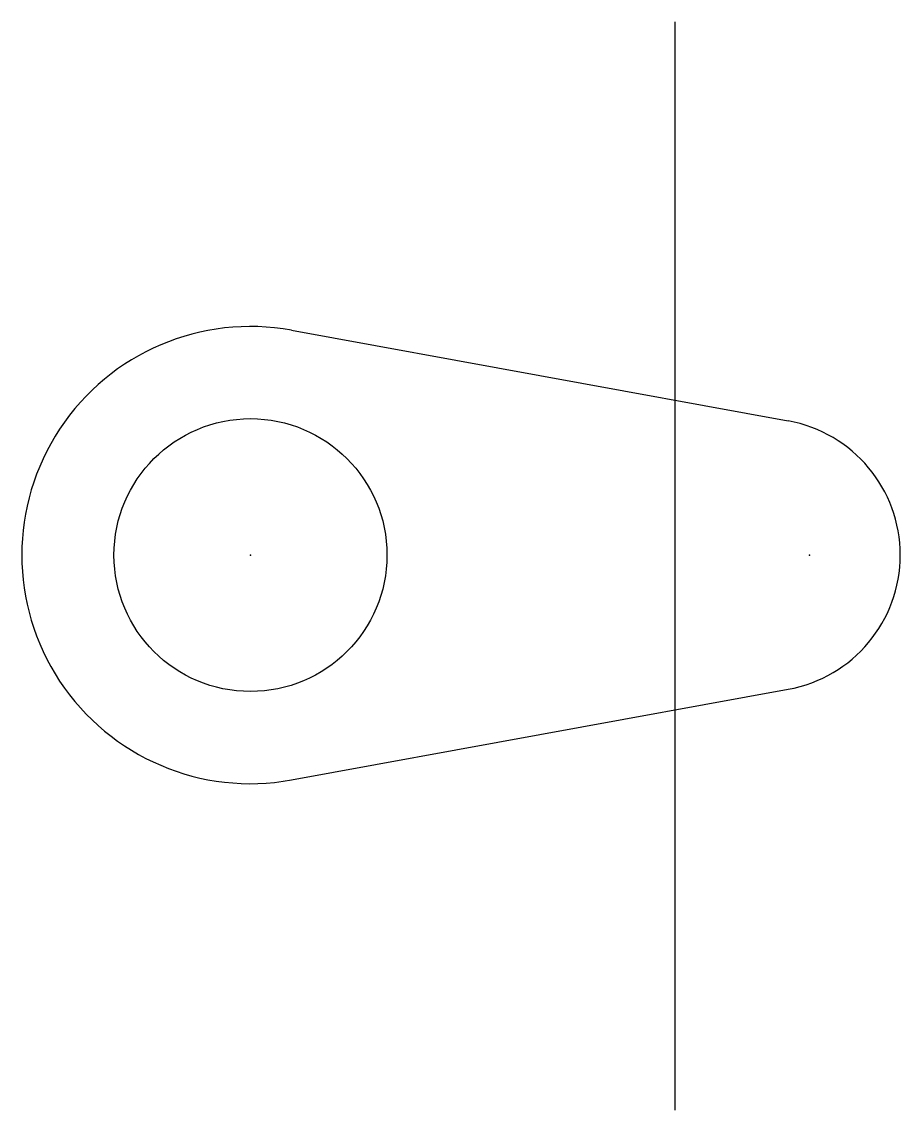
# Model space of a CAD drawing. Header units: inches. Extents: x 0 to 1.21, y -0.45 to 1.05.
import ezdxf

# ---------------------------------------------------------------- set-up
doc = ezdxf.new("R2010")
doc.units = ezdxf.units.IN
doc.header["$MEASUREMENT"] = 0
doc.layers.add('CAD', color=7, linetype='Continuous')

msp = doc.modelspace()

# ---------------------------------------------------------------- linework, layer by layer
at = {"layer": 'CAD', "linetype": 'Continuous'}
for p, q in [((0.9, -0.45), (0.9, 1.05)), ((0.3715, 0.6248), (1.0557, 0.4999)), ((0.3715, 0.0051), (1.0557, 0.13))]:
    msp.add_line(p, q, dxfattribs=at)
msp.add_circle((0.315, 0.315), 0.188, dxfattribs=at)
for centre, radius, start, end in [((0.315, 0.315), 0.315, 79.6543, 280.3457), ((1.022, 0.315), 0.188, 0, 79.6543), ((1.022, 0.315), 0.188, 280.3457, 0)]:
    msp.add_arc(centre, radius, start, end, dxfattribs=at)
at = {"layer": 'CAD'}
for p in [(0.315, 0.315), (1.085, 0.315)]:
    msp.add_point(p, dxfattribs=at)

doc.saveas('drawing.dxf')
